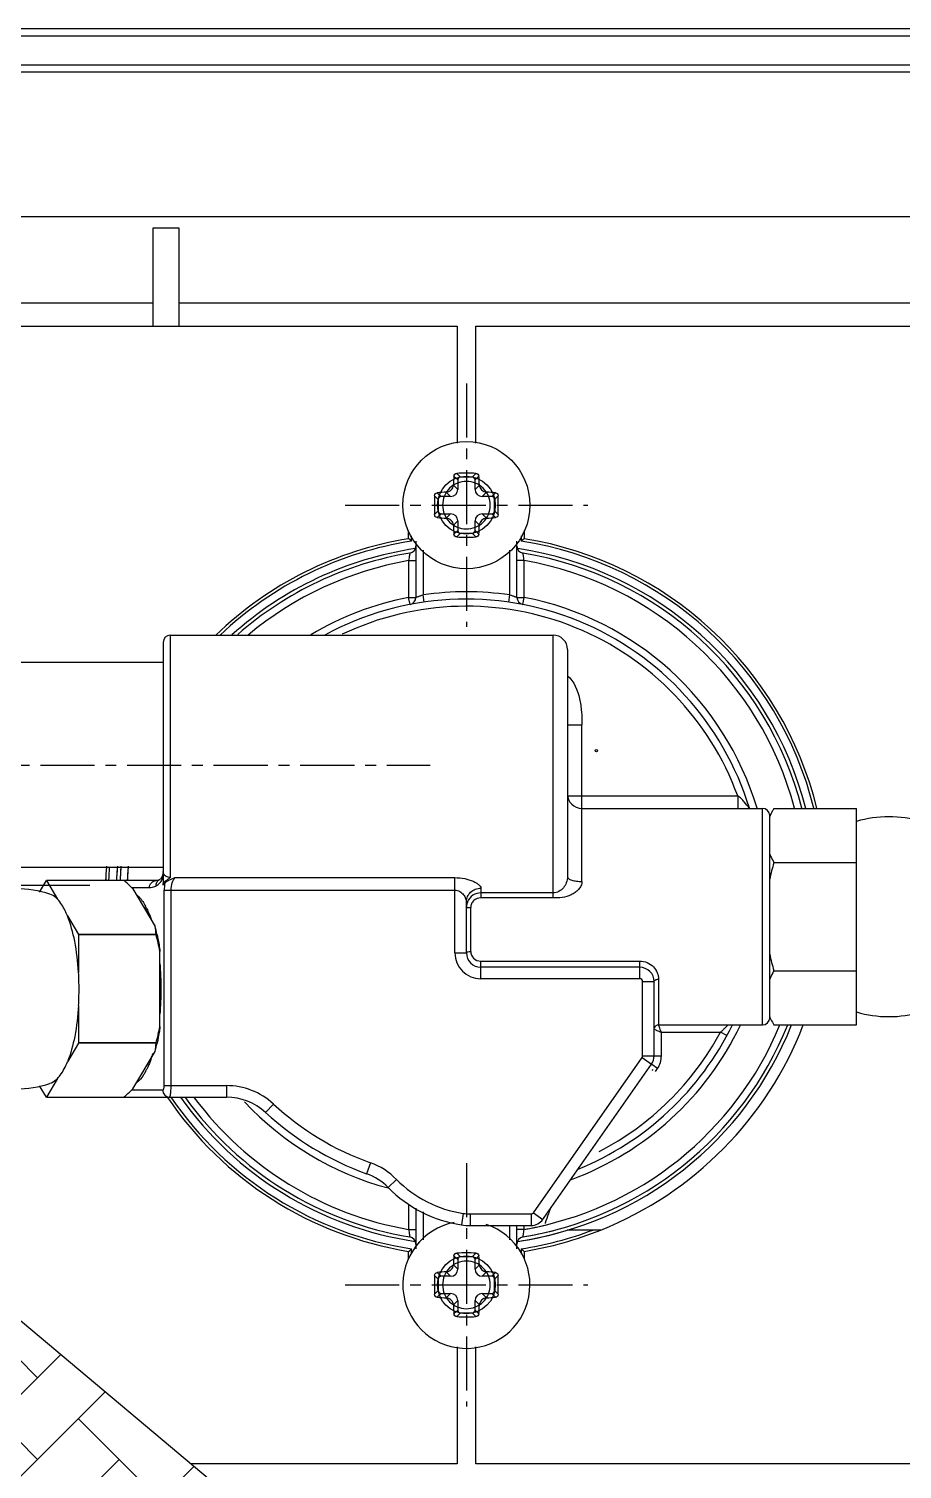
# Model space of a CAD drawing. Extents: x 0 to 1354, y -165 to 827.
# Drawn here: x 635.2 to 695.6, y 567.8 to 667.5 of the extents above; entities that cross this region are included whole.
import ezdxf

# ---------------------------------------------------------------- set-up
doc = ezdxf.new("R2010")
doc.units = 0
doc.header["$LTSCALE"] = 10
doc.header["$MEASUREMENT"] = 0
doc.linetypes.add('CENTER', pattern=[0.6, 0.375, -0.075, 0.075, -0.075])
doc.layers.get('0').update_dxf_attribs({"linetype": 'CONTINUOUS'})
for name, color, linetype in [('DEF_LAYER_ASSEM_MEMBER', 7, 'CONTINUOUS'), ('DEF_LAYER_AXIS', 7, 'CONTINUOUS'), ('DEFAULT_1', 7, 'CENTER')]:
    doc.layers.add(name, color=color, linetype=linetype)

msp = doc.modelspace()

# ---------------------------------------------------------------- hatches: boundary and pattern name
at = {"ltscale": 0.5}
h = msp.add_hatch(dxfattribs=at)
h.set_pattern_fill('AR-HBONE', color=1, style=0)
h.set_pattern_definition([(45, (-690.7697984919987, 163.9801192087079), (4.440892098500626e-16, 5.65685424949238), [12, -4]), (135, (-687.9413713669987, 166.8085463337079), (4.440892098500626e-16, 5.65685424949238), [12, -4])])
h.paths.add_polyline_path([(671.2326491550211, 514.4787997677322), (659.2309989170571, 514.4787997677322)], flags=17)
h.paths.add_polyline_path([(671.2254443984257, 514.4787997677322), (659.2382036736526, 514.4787997677322)], flags=16)
edge = h.paths.add_edge_path()
edge.add_line((624.6950327871482, 586.3716968373112), (652.2171264619483, 563.2779181855112))
edge.add_line((624.6950327871482, 586.3716968373112), (615.6960062514481, 575.6470746336113))
edge.add_line((615.6960062514481, 575.6470746336113), (643.2180999263483, 552.5532959818113))
edge.add_arc((601.9295454598712, 515.577944415119), 69.31181934372079, 359.0913672478559, 403.4873127506005)
edge.add_arc((600.0673400815256, 511.9897877000355), 59.22319038443677, 2.408716951291416, 43.22979489619997)

# ---------------------------------------------------------------- linework, layer by layer
at = {"color": 7, "linetype": 'Continuous'}
for p, q in [((643.7652828297487, 646.9406999537111), (643.7652828297487, 653.7406999537111)), ((643.7652828297487, 653.7406999537111), (645.5652828297484, 653.7406999537111)), ((645.5652828297484, 653.7406999537111), (645.5652828297484, 646.9406999537111)), ((643.7652828297487, 648.5406999537113), (559.6407977911485, 648.5406999537113)), ((719.2652828297487, 648.5406999537113), (645.5652828297484, 648.5406999537113)), ((626.2652828297487, 646.9406999537111), (664.8152828297484, 646.9406999537111)), ((664.8152828297484, 646.9406999537111), (664.8152828297484, 638.8303827673112)), ((666.1152828297486, 638.8303827673112), (666.1152828297486, 646.9406999537111)), ((666.1152828297486, 646.9406999537111), (712.8652828297486, 646.9406999537111)), ((639.4010460408485, 608.1906999537111), (626.2652828297487, 608.1906999537111)), ((664.8152828297484, 576.2510171401111), (664.8152828297484, 568.1406999537112)), ((666.1152828297486, 568.1406999537112), (666.1152828297486, 576.2510171401111)), ((664.8152828297484, 568.1406999537112), (646.4218888197483, 568.1406999537112)), ((712.865282829749, 568.1406999537112), (666.1152828297486, 568.1406999537112))]:
    msp.add_line(p, q, dxfattribs=at)
for centre in [(665.4652828297485, 634.5406999537113), (665.4652828297485, 580.5406999537113)]:
    msp.add_circle(centre, 2, dxfattribs=at)
for start, end in [(175.3895685655025, 177.7002548257037), (291.8748327163955, 338.8998039759061)]:
    msp.add_arc((665.4652828297485, 607.5406999537113), 25, start, end, dxfattribs=at)
for points, start_tangent, end_tangent in [([(667.1152828297481, 634.5406999537113), (666.9882927884482, 635.1754498247112), (666.6317828262481, 635.7076162609112), (666.1020791902483, 636.0628252873112), (665.4717336034482, 636.1906425295113), (664.8408731510481, 636.067944455111), (664.3059467815483, 635.7147278724112), (663.9436086744481, 635.1786417851113), (663.8152828297484, 634.5406999537113)], (-0.01782419332791405, 0.9998411364472903), (-0.01643008171979944, -0.9998650170971484)), ([(663.8152828297484, 634.5406999537113), (663.9422728710483, 633.9059500827111), (664.2987828332484, 633.3737836465111), (664.8284864691482, 633.0185746201112), (665.4588320559483, 632.8907573779111), (666.0896925083484, 633.0134554523111), (666.6246188778482, 633.3666720350111), (666.9869569850484, 633.9027581223113), (667.1152828297481, 634.5406999537113)], (0.01782419332791405, -0.9998411364472903), (0.01643008171979944, 0.9998650170971484)), ([(667.1152828297481, 580.5406999537113), (666.9882927884482, 581.1754498247112), (666.6317828262481, 581.7076162609112), (666.1020791902483, 582.0628252873112), (665.4717336034482, 582.1906425295113), (664.8408731510481, 582.0679444551113), (664.3059467815483, 581.7147278724112), (663.9436086744481, 581.1786417851113), (663.8152828297484, 580.5406999537113)], (-0.01782419332791405, 0.9998411364472903), (-0.01643008171979944, -0.9998650170971484)), ([(663.8152828297484, 580.5406999537113), (663.9422728710483, 579.9059500827111), (664.2987828332484, 579.3737836465111), (664.8284864691482, 579.0185746201112), (665.4588320559483, 578.8907573779111), (666.0896925083484, 579.0134554523111), (666.6246188778482, 579.3666720350111), (666.9869569850484, 579.9027581223113), (667.1152828297481, 580.5406999537113)], (0.01782419332791405, -0.9998411364472903), (0.01643008171979944, 0.9998650170971484))]:
    msp.add_spline(points, degree=3, dxfattribs=dict(at, start_tangent=start_tangent, end_tangent=end_tangent))
at = {"layer": 'DEF_LAYER_ASSEM_MEMBER', "color": 7, "linetype": 'Continuous'}
for p, q in [((837.4652828297485, 667.5318962572112), (527.4652828297485, 667.5318962572112)), ((530.4652828297485, 664.5406999537113), (834.4652828297485, 664.5406999537113)), ((530.4652828297485, 654.5406999537113), (834.4652828297485, 654.5406999537113)), ((665.8656673177484, 636.4880459923111), (665.0648983417482, 636.4880459923111)), ((664.8679367911482, 636.2910844417111), (664.8679367911482, 635.6304498688112)), ((666.0626288683484, 635.6304498688112), (666.0626288683484, 636.2910844417111)), ((663.5179367911483, 634.9410844417112), (663.5179367911483, 634.1403154657112)), ((664.3755329146484, 635.1380459923112), (663.7148983417483, 635.1380459923112)), ((667.2156673177483, 635.1380459923112), (666.5550327448482, 635.1380459923112)), ((667.4126288683483, 634.1403154657112), (667.4126288683483, 634.9410844417112)), ((663.7148983417483, 633.9433539151112), (664.3755329146484, 633.9433539151112)), ((666.5550327448482, 633.9433539151112), (667.2156673177483, 633.9433539151112)), ((661.4652828297485, 632.2186253122111), (661.4652828297485, 632.7881854467112)), ((664.8679367911482, 633.4509500386112), (664.8679367911482, 632.7903154657113)), ((665.0648983417482, 632.593353915111), (665.8656673177484, 632.593353915111)), ((666.0626288683484, 632.7903154657113), (666.0626288683484, 633.4509500386112)), ((669.4652828297485, 632.7881854467112), (669.4652828297485, 632.2186253122111)), ((661.6660160763486, 632.0472134479112), (661.6660160763486, 632.4247127289111)), ((661.9652828297485, 632.0494440898112), (661.9652828297485, 628.1562280818112)), ((668.9652828297485, 628.1562280818112), (668.9652828297485, 632.0494440898112)), ((669.2645495830484, 632.4247127289111), (669.2645495830484, 632.0472134479112)), ((644.9652828297485, 625.5406999537113), (671.4652828297485, 625.5406999537113)), ((644.4652828297485, 625.0401883657112), (644.4652828297485, 608.3588699241113)), ((672.4652828297485, 624.5406851552111), (672.4652828297485, 608.8046620386112)), ((644.4652828297485, 623.6406999537112), (606.4652828297485, 623.6406999537112)), ((673.4652828297485, 613.5406999537113), (685.9652828297485, 613.5406999537113)), ((686.753957964348, 613.5406937717112), (692.4652828297485, 613.5406937717112)), ((692.4652828297485, 598.5407061357112), (692.4652828297485, 613.5406937717112)), ((686.4652828297485, 599.0407140827112), (686.4652828297485, 613.0406858247111)), ((686.753957964348, 609.7990363849112), (686.753957964348, 609.7823573405112)), ((686.753957964348, 609.7990363849112), (692.4652828297485, 609.7990363849112)), ((686.753957964348, 609.7823573405112), (692.4652828297485, 609.7823573405112)), ((644.4652828297485, 609.4406999537111), (606.4652828297485, 609.4406999537111)), ((635.916505539848, 607.7497541200112), (636.3850552357485, 608.5406937717112)), ((643.9896709388486, 608.5406999537113), (636.3850552357485, 608.5406937717112)), ((636.3916423048481, 608.5406937717112), (637.1608999778482, 607.242141235411)), ((642.3685246383484, 607.9689031840112), (643.9076152832486, 605.3708269726112)), ((644.4652828297485, 608.2264007938111), (644.4652828297485, 608.2711893341111)), ((665.4652828297485, 603.5406999537113), (665.4652828297485, 607.0665245278112)), ((637.8389284943482, 606.0975889212111), (638.6081861673483, 604.7990363849112)), ((638.6081861673483, 604.7990363849112), (638.6114797018481, 604.7823573405112)), ((643.9750759982485, 604.7990363849112), (638.6081861673483, 604.7990363849112)), ((638.6114797018481, 604.7823573405112), (638.6114797018481, 602.1852522679112)), ((643.9783695328483, 604.7823573405112), (638.6114797018481, 604.7823573405112)), ((643.9750759982485, 604.7990363849112), (643.9783695328483, 604.7823573405112)), ((644.2496354266482, 598.4426237423113), (644.2496354266482, 603.6387761651113)), ((677.4652828297485, 602.5406999537113), (666.4652828297485, 602.5406999537113)), ((678.4652828297485, 596.3926389765111), (678.4652828297485, 601.5406999537113)), ((686.753957964348, 602.2990425669111), (686.753957964348, 602.2823635225113)), ((686.753957964348, 602.2990425669111), (692.4652828297485, 602.2990425669111)), ((686.753957964348, 602.2823635225113), (692.4652828297485, 602.2823635225113)), ((638.6114797018481, 599.8961476395111), (638.6114797018481, 597.2990425669111)), ((678.7652828297482, 598.5406999537113), (685.9652828297485, 598.5406999537113)), ((686.753957964348, 598.5406999537113), (692.4652828297485, 598.5406999537113)), ((638.6081861673483, 597.2823635225113), (637.8389284943482, 595.9838109862112)), ((638.6114797018481, 597.2990425669111), (638.6081861673483, 597.2823635225113)), ((643.9750759982485, 597.2823635225113), (638.6081861673483, 597.2823635225113)), ((643.9783695328483, 597.2990425669111), (638.6114797018481, 597.2990425669111)), ((642.3685246383484, 594.1124967234111), (643.9076152832486, 596.7105729348111)), ((643.9783695328483, 597.2990425669111), (643.9750759982485, 597.2823635225113)), ((670.6839962886484, 584.9645113242111), (678.2844348740482, 595.8190625402112)), ((637.1608999778482, 594.8392586720113), (636.3916423048481, 593.5407061357112)), ((678.3714354471485, 595.4400224968113), (678.3769587878483, 595.4479106450112)), ((636.3850552357485, 593.5407061357112), (635.9161575254484, 594.3322332565112)), ((636.3850552357485, 593.5407061357112), (648.8445126911483, 593.5406999537113)), ((658.5570688166481, 588.2397406674113), (658.6125526313481, 588.2192818899111)), ((624.6950327871482, 586.3716968373112), (652.2171264619483, 563.2779181855112)), ((661.9652828297485, 585.8465178899112), (661.9652828297485, 583.0319558176111)), ((665.7208533300482, 584.6521561337113), (669.9447157791483, 584.6521561337113)), ((668.9652828297485, 583.0319558176111), (668.9652828297485, 584.6521561337113)), ((670.9259884561484, 584.8068222173113), (670.9204651153482, 584.7989340692111)), ((661.4652828297485, 582.2932144607112), (661.4652828297485, 582.8627745952112)), ((661.6660160763486, 582.6566871785112), (661.6660160763486, 583.0341864595111)), ((669.2645495830484, 583.0341864595111), (669.2645495830484, 582.6566871785112)), ((669.4652828297485, 582.8627745952112), (669.4652828297485, 582.2932144607112)), ((664.8679367911482, 582.2910844417111), (664.8679367911482, 581.6304498688112)), ((665.8656673177484, 582.4880459923111), (665.0648983417482, 582.4880459923111)), ((666.0626288683484, 581.6304498688112), (666.0626288683484, 582.2910844417111)), ((663.5179367911483, 580.9410844417112), (663.5179367911483, 580.1403154657112)), ((664.3755329146484, 581.1380459923112), (663.7148983417483, 581.1380459923112)), ((667.2156673177483, 581.1380459923112), (666.5550327448482, 581.1380459923112)), ((667.4126288683483, 580.1403154657112), (667.4126288683483, 580.9410844417112)), ((663.7148983417483, 579.9433539151112), (664.3755329146484, 579.9433539151112)), ((666.5550327448482, 579.9433539151112), (667.2156673177483, 579.9433539151112)), ((664.8679367911482, 579.4509500386112), (664.8679367911482, 578.7903154657113)), ((665.0648983417482, 578.5933539151113), (665.8656673177484, 578.5933539151113)), ((666.0626288683484, 578.7903154657113), (666.0626288683484, 579.4509500386112))]:
    msp.add_line(p, q, dxfattribs=at)
at = {"layer": 'DEF_LAYER_ASSEM_MEMBER', "color": 9, "linetype": 'Continuous'}
for p, q in [((837.4652828297485, 667.0318962572112), (527.4652828296485, 667.0318962572112)), ((527.4652828130484, 665.0315915989113), (837.4652828465482, 665.0315915989113)), ((664.6039618672485, 636.5550593655112), (664.8679367911482, 636.2910844417111)), ((664.8103023626481, 636.7426419714111), (665.0648983417482, 636.4880459923111)), ((666.1202632967484, 636.7426419714111), (665.8656673177484, 636.4880459923111)), ((666.3266037921485, 636.5550593655112), (666.0626288683484, 636.2910844417111)), ((664.8679367911482, 635.6304498688112), (664.564948128148, 635.9334385318111)), ((666.0626288683484, 635.6304498688112), (666.3656175313481, 635.9334385318111)), ((663.2633408120482, 635.1956804208112), (663.5179367911483, 634.9410844417112)), ((663.4509234178481, 635.4020209162113), (663.7148983417483, 635.1380459923112)), ((664.3755329146484, 635.1380459923112), (664.0725442516482, 635.4410346553111)), ((666.5550327448482, 635.1380459923112), (666.8580214078484, 635.4410346553111)), ((667.4796422415484, 635.4020209162113), (667.2156673177483, 635.1380459923112)), ((667.6672248473483, 635.1956804208112), (667.4126288683483, 634.9410844417112)), ((663.2633408120482, 633.8857194866112), (663.5179367911483, 634.1403154657112)), ((663.4509234178481, 633.6793789912113), (663.7148983417483, 633.9433539151112)), ((664.3755329146484, 633.9433539151112), (664.0725442516482, 633.6403652521112)), ((666.5550327448482, 633.9433539151112), (666.8580214078484, 633.6403652521112)), ((667.4796422415484, 633.6793789912113), (667.2156673177483, 633.9433539151112)), ((667.6672248473483, 633.8857194866112), (667.4126288683483, 634.1403154657112)), ((664.8679367911482, 633.4509500386112), (664.564948128148, 633.1479613756112)), ((664.6039618672485, 632.5263405419112), (664.8679367911482, 632.7903154657113)), ((664.8103023626481, 632.3387579360112), (665.0648983417482, 632.593353915111)), ((666.1202632967484, 632.3387579360112), (665.8656673177484, 632.593353915111)), ((666.0626288683484, 633.4509500386112), (666.3656175313481, 633.1479613756112)), ((666.3266037921485, 632.5263405419112), (666.0626288683484, 632.7903154657113)), ((661.4652828297485, 630.6977724198111), (661.4652828297485, 628.1562280818112)), ((661.4652828297485, 630.6977723075111), (661.9652828297485, 630.6977723077111)), ((662.4652828297485, 631.4224639210111), (662.4652828297485, 628.3253096445112)), ((668.4652828297485, 628.3253096445112), (668.4652828297485, 631.4224639210111)), ((669.4652828297485, 630.6977723075111), (668.9652828297485, 630.6977723075111)), ((669.4652828297485, 628.1562280818112), (669.4652828297485, 630.6977722938111)), ((661.5605209249484, 627.6653821740113), (661.4652828297485, 628.1562280818112)), ((661.4652828297485, 628.1562280818112), (661.9652828297485, 628.1562280818112)), ((662.5367114011483, 627.8304379852111), (662.4652828297485, 628.3253096445112)), ((668.3938542583483, 627.8304379852111), (668.4652828297485, 628.3253096445112)), ((668.9652828297485, 628.1562280818112), (669.4652828297485, 628.1562280818112)), ((669.3700447343481, 627.6653821740113), (669.4652828297485, 628.1562280818112)), ((644.9652828297485, 625.5406999537113), (644.9652828297485, 608.7464713196111)), ((671.4652828297485, 607.3419626738112), (671.4652828297485, 625.5406999537113)), ((672.4652828297485, 619.3245821351111), (673.4652843518484, 619.3245821352111)), ((673.4652828297485, 608.4797219486113), (673.4652843518484, 619.3245005941112)), ((672.4918176867482, 614.4073002190112), (684.2495794840484, 614.4073002190112)), ((684.2495794840484, 614.4073002190112), (684.2495773443479, 613.5406999537113)), ((685.9652828297485, 598.5406999537113), (685.9652828297485, 613.5406999537113)), ((645.290135105648, 608.7464713196111), (664.6652828297483, 608.7464713196111)), ((664.6652828297483, 603.5406999537113), (664.6652828237484, 608.7464713196111)), ((643.5198246284481, 608.0406999537113), (642.2953080773482, 608.0406999537113)), ((644.5473111195483, 594.3406999537112), (644.5473111195483, 607.8804459159112)), ((644.5473111195483, 607.8804459159112), (664.6652828297483, 607.8804459159112)), ((645.0171574299484, 594.3406999537112), (645.0171574299484, 607.8804459159112)), ((666.4652828297485, 608.0139420704113), (666.4652828297485, 607.3419626738112)), ((671.4652828297485, 607.6890675945112), (666.4652828297485, 607.6890675945112)), ((665.7652828297482, 603.6368537999113), (665.7652828297482, 606.6736638210111)), ((671.4652828297485, 607.3419626738112), (666.4652828297485, 607.3419626738112)), ((664.6652828297483, 603.5406999537113), (665.4652828297485, 603.5406999537113)), ((666.4652828297485, 601.7406999537111), (666.4652828297485, 602.9637768768112)), ((666.4652828297485, 602.9637768768112), (677.4652828297485, 602.9637768768112)), ((677.4652828297485, 601.7406999537111), (677.4652828297485, 602.9637768768112)), ((677.4652828297485, 601.7406999537111), (666.4652828297485, 601.7406999537111)), ((677.6652828297483, 596.3926389765111), (677.6652828297483, 601.5406999537113)), ((677.6652828297483, 601.5406999537113), (678.4652828297485, 601.5406999614111)), ((678.7652828297482, 601.7137768768112), (678.7652828297482, 598.5406999537113)), ((678.4652828297485, 598.2406999537111), (678.5721612195484, 598.1979448699112)), ((678.9652828297485, 596.3926389765111), (678.9652828297485, 598.0406999537113)), ((678.9652828297485, 598.0406999537113), (683.0649987365482, 598.0406999537113)), ((683.5049916342482, 597.8031999538111), (683.0649987365482, 598.0406999537113)), ((670.1085461880484, 585.5374408464113), (677.6291132385486, 596.2779236892111)), ((677.6291132385486, 596.2779236892111), (678.2844349047482, 595.8190625841112)), ((677.6652828297483, 596.3926389765111), (678.9652828297485, 596.3926389765111)), ((678.694010896148, 595.5322743220113), (678.3156119922483, 595.7972320869112)), ((678.5500659834483, 595.3266996818111), (678.694010896148, 595.5322743220113)), ((642.2953106543482, 594.0406999537113), (644.438120049248, 594.0406999537113)), ((644.5473111195483, 594.3406999537112), (648.8445126911483, 594.3406999537112)), ((648.8445126911483, 594.3406999537112), (648.8445126859483, 593.5406999537113)), ((652.1008268407486, 593.0672305659111), (651.558107816848, 592.4794754629111)), ((658.8199755487481, 588.9953530665111), (658.5501153529481, 588.2422425343111)), ((660.6215411950484, 587.8439778087113), (660.0514200567482, 587.2827631548112)), ((661.4652828297485, 586.1254087524112), (661.4652828297485, 584.3836276136112)), ((662.4652828297485, 585.5916813924111), (662.4652828297485, 583.6589359864113)), ((665.2444184502483, 585.4878221113113), (665.1253097303484, 584.6967386057113)), ((665.7208533300482, 585.4521561337112), (665.7208533300482, 584.6521561337113)), ((665.7208533300482, 585.4521561337112), (669.9447157791483, 585.4521561337112)), ((668.4652828297485, 583.6589359864113), (668.4652828297485, 584.6521561337113)), ((669.4652828297485, 584.3836274875111), (669.4652828297485, 584.6521561337113)), ((669.9447157791483, 585.4521561337112), (669.9447157791483, 584.6521561337113)), ((670.1085461880484, 585.5374408464113), (670.763867823448, 585.0785796974112)), ((661.4652828297485, 584.383627599911), (661.9652828297485, 584.383627599911)), ((669.4652828297485, 584.383627599911), (668.9652828297485, 584.3836275997112)), ((664.8103023626481, 582.7426419714111), (665.0648983417482, 582.4880459923111)), ((666.1202632967484, 582.7426419714111), (665.8656673177484, 582.4880459923111)), ((664.8679367911482, 581.6304498688112), (664.564948128148, 581.9334385318111)), ((664.6039618672485, 582.5550593655112), (664.8679367911482, 582.2910844417111)), ((666.3266037921485, 582.5550593655112), (666.0626288683484, 582.2910844417111)), ((666.0626288683484, 581.6304498688112), (666.3656175313481, 581.9334385318111)), ((663.2633408120482, 581.1956804208112), (663.5179367911483, 580.9410844417112)), ((663.4509234178481, 581.4020209162111), (663.7148983417483, 581.1380459923112)), ((664.3755329146484, 581.1380459923112), (664.0725442516482, 581.4410346553111)), ((666.5550327448482, 581.1380459923112), (666.8580214078484, 581.4410346553111)), ((667.4796422415484, 581.4020209162111), (667.2156673177483, 581.1380459923112)), ((667.6672248473483, 581.1956804208112), (667.4126288683483, 580.9410844417112)), ((663.2633408120482, 579.8857194866112), (663.5179367911483, 580.1403154657112)), ((663.4509234178481, 579.6793789912113), (663.7148983417483, 579.9433539151112)), ((664.3755329146484, 579.9433539151112), (664.0725442516482, 579.6403652521112)), ((666.5550327448482, 579.9433539151112), (666.8580214078484, 579.6403652521112)), ((667.4796422415484, 579.6793789912113), (667.2156673177483, 579.9433539151112)), ((667.6672248473483, 579.8857194866112), (667.4126288683483, 580.1403154657112)), ((664.8679367911482, 579.4509500386112), (664.564948128148, 579.1479613756112)), ((664.6039618672485, 578.5263405419112), (664.8679367911482, 578.7903154657113)), ((664.8103023626481, 578.3387579360112), (665.0648983417482, 578.5933539151113)), ((666.1202632967484, 578.3387579360112), (665.8656673177484, 578.5933539151113)), ((666.0626288683484, 579.4509500386112), (666.3656175313481, 579.1479613756112)), ((666.3266037921485, 578.5263405419112), (666.0626288683484, 578.7903154657113))]:
    msp.add_line(p, q, dxfattribs=at)
at = {"layer": 'DEF_LAYER_ASSEM_MEMBER', "color": 7, "linetype": 'Continuous'}
for centre, radius in [((665.4652828297485, 634.5406999537113), 4.4), ((674.4652828297485, 617.5406999537113), 0.0751288694)]:
    msp.add_circle(centre, radius, dxfattribs=at)
for centre, radius, start, end in [((688.9812149922482, 634.7130762804111), 24.446745624, 175.6788534116033, 177.1386506776969), ((665.4652828297485, 609.2034019168111), 27.5470278287, 88.63756070110416, 91.36243929889582), ((642.5041261235483, 634.7478947160112), 23.8909247695, 2.844367325798444, 4.338128585006006), ((690.7996770791483, 634.5421643687112), 27.5440900783, 178.6404624204027, 180.0030461997024), ((690.7996770791483, 634.5392355387112), 27.5440900783, 179.9969538002975, 181.3595375795973), ((665.2580882808484, 611.5795398470111), 23.8909281764, 92.84436743229922, 94.33812847839576), ((665.6376589736483, 611.0247648784111), 24.4467485422, 85.67885349870552, 87.13865059060383), ((640.1308885803483, 634.5421643687112), 27.5440900783, 359.9969538002975, 1.359537579597309), ((640.1308885803483, 634.5392355387112), 27.5440900783, 358.6404624204027, 0.00304619970249279), ((665.2929066858483, 658.0566350291112), 24.4467485424, 265.6788534987056, 267.1386505906034), ((665.6724773785481, 657.5018600614112), 23.8909281775, 272.8443674322992, 274.3381284783957), ((688.4264395359482, 634.3335051914112), 23.8909247695, 182.8443673257984, 184.3381285850059), ((641.9493506672484, 634.3683236270113), 24.446745624, 355.6788534116033, 357.1386506776969), ((665.4652828297485, 607.5406999537113), 25, 99.20689622129828, 133.936559637505), ((665.4652828297485, 607.5406999537113), 24.7992667533, 98.81246167619273, 133.4429582600956), ((665.4652828297485, 607.5406999537113), 24.25, 98.42093009159268, 132.0167852668938), ((611.7668979197483, 573.8156896274111), 76.6865852628, 49.40642964879932, 49.60364677550604), ((661.4652828297485, 631.7119636094112), 0.4999998639, 279.3964825191953, 3.149689479635044e-05), ((665.4652828297485, 659.8779979906112), 27.5470278287, 268.6375607011042, 271.3624392988958), ((669.4652828297485, 631.7119638842112), 0.5, 180.0000000001042, 260.6035226232034), ((665.4652828297485, 607.5406999537113), 24.25, 14.33150927110631, 81.57906996760478), ((719.1636677782485, 573.8156895823113), 76.6865853221, 130.3963532245955, 130.593570351101), ((665.4652828297485, 607.5406999537113), 24.7992667533, 14.05292854369845, 81.1875383238073), ((665.4652828297485, 607.5406999537113), 25, 13.93657426069476, 80.79310377870173), ((665.4652828297485, 607.5406999537113), 24, 99.39647737679664, 131.2763414385916), ((665.4652828297485, 607.5406999537113), 24, 14.53560077269847, 80.60352262320336), ((665.4652828297485, 607.5406999537113), 20.5, 17.03276886869832, 118.5775179586957), ((661.465283354848, 628.1562282565112), 0.4999997374, 280.9805125438007, 359.9999799823977), ((669.4652828297485, 628.1562280818112), 0.5, 180, 259.019424572404), ((644.9652828297485, 625.0406999537113), 0.5, 90, 180), ((671.4652828297485, 624.5406999537113), 1, 0, 90), ((673.4652828297485, 614.5406999537113), 1, 180, 270), ((685.9652828297485, 613.0406999537113), 0.5, 0, 90), ((692.1339796611483, 610.4386017016113), 6.2102824952, 150.0324782272072, 152.0735300481062), ((690.7049626420485, 611.1516734784111), 4.6127224839, 155.9908695077878, 156.7988512751087), ((691.2529894833483, 610.9009119139112), 5.2153683576, 152.0281873599069, 155.9240369540965), ((694.7152828297485, 604.9636236873112), 8, 73.66517721930171, 106.3348227806983), ((665.4652828297485, 607.5406999537113), 24.25, 175.2682320907018, 177.6120321629981), ((665.4652828297485, 607.5406999537113), 24, 175.2006553684033, 177.6003285921993), ((665.4652828297485, 607.5406999537113), 25, 175.5806646183976, 177.6665919283055), ((665.4652828297485, 607.5406999537113), 24.7992667533, 175.5443419139011, 177.6473225771961), ((665.4652828297485, 607.5406999537113), 24.25, 175.5045089173065, 177.6120321630046), ((665.4652828297485, 607.5406999537113), 24, 175.4406227308046, 177.5572922954052), ((643.9652828297485, 609.0406999537113), 0.5, 272.7305298647948, 0), ((634.2740403735484, 600.0933611091111), 7.8703123769, 72.5881033470985, 107.4118966529015), ((641.9261904952482, 610.4557683797111), 3.3789154644, 318.7163000847028, 320.1658076309948), ((641.7515092248482, 610.6014859012112), 3.6063954467, 320.165784717692, 321.5490691670035), ((666.4620906977484, 606.6971399590111), 0.9968614624, 159.0131430037065, 177.9607703049002), ((666.4373781111481, 606.7054126477112), 0.9708260037, 157.3632553663864, 158.946629827005), ((632.4320390698481, 602.2852967616113), 11.8831538791, 12.32521795529854, 15.04964143859365), ((626.6891836720483, 600.0772711464112), 17.9179737645, 11.46487601439671, 15.2238173551051), ((666.4652828297485, 603.5406999537113), 1, 180, 270), ((677.4652828297485, 601.5406999537113), 1, 0, 90), ((619.6023305234485, 601.0444253566111), 19.0433515571, 359.9887913710054, 3.434465162100216), ((625.4786451445484, 601.0483213669113), 18.826343171, 359.9768051254967, 4.25458824170443), ((619.6023305234485, 601.0369745508112), 19.0433515571, 356.5655348378997, 0.01120862899462205), ((625.299613980148, 601.0397061358112), 19.0053728186, 355.7601726114982, 0.00299608609713774), ((665.4652828297485, 607.5406999537113), 24.25, 278.4209300916075, 338.2144277208376), ((665.4652828297485, 607.5406999537113), 24, 279.3964773768103, 337.9756871629577), ((665.4652828297485, 607.5406999537113), 20.5, 292.1611833088851, 333.9896778318013), ((678.7652828297482, 598.2406999537111), 0.3, 90, 162.8947745468037), ((685.9652828297485, 599.0406999537113), 0.5, 270, 0), ((690.8825562696484, 601.0079094311113), 4.806755035899999, 203.223740375802, 205.6890150691983), ((694.7152828297485, 607.1177762201112), 8, 253.6651772193017, 286.3348227806982), ((626.6891836719483, 602.0041287610111), 17.9179737645, 344.776182644895, 348.5351239856033), ((632.0559600016481, 599.8878051939112), 12.2701482364, 344.9928248416958, 347.7119548207982), ((677.4652828297485, 596.3926389765111), 1, 325.0000000000028, 0), ((687.3245620400485, 583.3858280928112), 15.0153947174, 126.6027318666997, 126.9030192695043), ((634.2740403735484, 601.9880387983112), 7.8703123769, 252.5881033470985, 287.4118966529015), ((665.4652828297485, 607.5406999537113), 25, 214.0919327578007, 260.7931037787017), ((665.4652828297485, 607.5406999537113), 24.7992667533, 214.397865352587, 261.1875383238073), ((665.4652828297485, 607.5406999537113), 24.25, 215.2701257454965, 261.5790699676048), ((665.4652828297485, 607.5406999537113), 24, 215.841477153799, 260.6035226232034), ((648.8445126911483, 589.5406999537113), 4, 47.28135548560923, 90), ((665.4652828297485, 607.5406999537113), 20.5, 227.2813554856092, 250.2860030640962), ((657.2008143844482, 584.4766898662112), 4, 44.54894642050937, 70.2860030640962), ((666.4652828297485, 593.5964280437111), 9, 224.5489464205093, 261.4376316425952), ((682.4731441677482, 581.4580316343113), 12.0208207992, 158.9093254375025, 160.5161802870012), ((665.4652828297485, 580.5406999537113), 4.4, 101.1953064020019, 71.83263479739752), ((665.7208533300482, 588.6521561337113), 4, 261.4376316425952, 270), ((669.9447157791483, 585.6521561337113), 1, 270, 325.0000000000028), ((684.1217028063484, 580.8836226987112), 13.7665671711, 160.5509138078963, 163.4423329838945), ((661.4652828297485, 583.3694360232112), 0.5, 1.042204158021965e-10, 80.60352262320336), ((669.4652828297485, 583.3694362980111), 0.4999998639, 99.39648251919573, 180.0000314968947), ((665.4652828297485, 607.5406999537113), 24.25, 278.4209300915927, 285.2606848268039), ((665.4652828297485, 607.5406999537113), 24.7992667533, 278.8124616761927, 290.6890559849739), ((665.4652828297485, 607.5406999537113), 24, 279.3964773767966, 284.5833857319012), ((665.4652828297485, 607.5406999537113), 25, 279.2068962212982, 291.8748327163618), ((611.7668979197483, 641.2657102800113), 76.6865852628, 310.396353224494, 310.5935703512006), ((665.4652828297485, 555.2034019168111), 27.5470278287, 88.63756070110416, 91.36243929889582), ((719.1636677782485, 641.2657103251113), 76.6865853221, 229.4064296488995, 229.6036467754045), ((688.9812149922482, 580.7130762804111), 24.446745624, 175.6788534116033, 177.1386506776969), ((642.5041261235483, 580.7478947160112), 23.8909247695, 2.844367325798444, 4.338128585006006), ((690.7996770791483, 580.5421643687112), 27.5440900783, 178.6404624204027, 180.0030461997024), ((665.2580882807483, 557.5795398481112), 23.8909281753, 92.84436743229922, 94.3381284785003), ((665.6376589736483, 557.0247648784111), 24.4467485422, 85.67885349870552, 87.13865059060383), ((640.1308885803483, 580.5421643687112), 27.5440900783, 359.9969538002975, 1.359537579597309), ((690.7996770791483, 580.5392355387112), 27.5440900783, 179.9969538002975, 181.3595375795973), ((665.2929066858483, 604.0566350302113), 24.4467485435, 265.6788534987056, 267.138650590499), ((665.6724773786482, 603.5018600593112), 23.8909281753, 272.8443674322992, 274.3381284785003), ((640.1308885803483, 580.5392355387112), 27.5440900783, 358.6404624204027, 0.00304619970249279), ((688.4264395359482, 580.3335051914112), 23.8909247695, 182.8443673257984, 184.3381285850059), ((641.9493506672484, 580.3683236270113), 24.446745624, 355.6788534116033, 357.1386506776969), ((665.4652828297485, 605.8779979906112), 27.5470278287, 268.6375607011042, 271.3624392988958)]:
    msp.add_arc(centre, radius, start, end, dxfattribs=at)
at = {"layer": 'DEF_LAYER_ASSEM_MEMBER', "color": 9, "linetype": 'Continuous'}
for centre, radius, start, end in [((665.4652828297485, 607.5406999537113), 23.5, 99.80018989850278, 129.9935532484054), ((665.4652828297485, 607.5406999537113), 23.5, 14.8505298965048, 80.19981004919619), ((665.4652828297485, 607.5406999537113), 21, 81.78678929830278, 98.21321070169724), ((665.4652828297485, 607.5406999537113), 21, 100.980575427596, 120.8432906869094), ((665.4652828297485, 607.5406999537113), 20, 20.07988685880292, 115.4771847364931), ((665.4652828297485, 607.5406999537113), 21, 16.62200441579828, 79.01942457240405), ((665.4652828297485, 607.5406999537113), 23.5, 175.0990560695008, 177.5542379647983), ((665.4652828297485, 607.5406999537113), 23.5, 175.3447429967042, 177.5542379647983), ((643.4956761465482, 609.0405882145112), 0.9997403971, 328.3463847827003, 345.8968623212023), ((643.4954768073485, 609.0406604618111), 0.9999457723, 299.2511200162992, 320.1918228947977), ((643.4951764783482, 609.0409101250111), 1.000336322, 320.1918507953031, 328.3468205496869), ((648.5815817699486, 607.8819264244112), 4.034270922, 176.5875070974983, 180.021026572903), ((648.3884868309483, 607.8955810847112), 3.8407061788, 173.0717705841018, 176.6193818598062), ((639.1478426089484, 604.5218403113113), 4.6753154627, 26.28095098499372, 28.67230940109825), ((666.4652828297485, 603.5406999537113), 1.8, 180, 270), ((625.2580773560485, 601.0569744647112), 19.0770700482, 359.9511213773027, 5.237051889000599), ((677.4652828297485, 601.5406999537113), 0.2, 0, 90), ((624.9580953667482, 601.0380173301112), 19.3770452814, 354.8037074649951, 0.007932221200312806), ((665.4652828297485, 607.5406999537113), 23.5, 279.8001898984904, 337.4816858691309), ((665.4652828297485, 607.5406999537113), 21, 290.2437494260976, 334.5852887199012), ((665.4652828297485, 607.5406999537113), 20, 297.400111515593, 331.6406499717966), ((635.3065119509483, 599.1221883936112), 8.8266876958, 340.7381189541024, 343.2056609174059), ((677.4652828297485, 596.3926389765111), 0.2, 325.0000000000028, 0), ((677.4652828297485, 596.3926389765111), 1.5, 325.0000000000028, 0), ((639.1480275863482, 597.559461216711), 4.6751059845, 331.3277301999038, 333.7175894609051), ((648.8445126911483, 589.5406999537113), 4.8, 47.28135548560923, 90), ((665.4652828297485, 607.5406999537113), 23.5, 216.7119087845966, 260.1998100491962), ((665.4652828297485, 607.5406999537113), 21, 222.964662295606, 255.0235176400961), ((665.4652828297485, 607.5406999537113), 19.7, 227.2813554856092, 250.2860030640962), ((657.2008143844482, 584.4766898662112), 4.8, 44.54894642050937, 70.2860030640962), ((666.4652828297485, 593.5964280437111), 8.2, 224.5489464205093, 261.4376316425952), ((665.7208533300482, 588.6521561337113), 3.2, 261.4376316425952, 270), ((665.4652828297485, 607.5406999537113), 23.5, 279.8001898985028, 283.5725258158996), ((669.9447157791483, 585.6521561337113), 0.2, 270, 325.0000000000028)]:
    msp.add_arc(centre, radius, start, end, dxfattribs=at)
at = {"layer": 'DEF_LAYER_ASSEM_MEMBER', "color": 7, "linetype": 'Continuous'}
for centre, major_axis, start_param, end_param in [((665.0710221135482, 636.2849606699112), (0.1457520091, -0.1457520091), 2.3712736207, 3.9119116865), ((665.8595435459483, 636.2849606699112), (-0.1457520091, -0.1457520091), 2.3712736207, 3.9119116865), ((664.3602234852483, 635.6457592982113), (-0.3643800228, 0.3643800228), -3.9119116865, -2.3712736207), ((666.5703421742483, 635.6457592982113), (0.3643800228, 0.3643800228), -3.9119116865, -2.3712736207), ((663.7210221135483, 634.9349606699111), (0.1457520091, -0.1457520091), 2.3712736207, 3.9119116865), ((667.2095435459482, 634.9349606699111), (-0.1457520091, -0.1457520091), 2.3712736207, 3.9119116865), ((663.7210221135483, 634.1464392375112), (0.1457520091, 0.1457520091), 2.3712736207, 3.9119116865), ((664.3602234852483, 633.4356406092111), (0.3643800228, 0.3643800228), -0.7703190329, 0.7703190329), ((666.5703421742483, 633.4356406092111), (-0.3643800228, 0.3643800228), -0.7703190329, 0.7703190329), ((667.2095435459482, 634.1464392375112), (-0.1457520091, 0.1457520091), 2.3712736207, 3.9119116865), ((665.0710221135482, 632.7964392375111), (0.1457520091, 0.1457520091), 2.3712736207, 3.9119116865), ((665.8595435459483, 632.7964392375111), (-0.1457520091, 0.1457520091), 2.3712736207, 3.9119116865), ((664.3602234852483, 581.6457592982113), (-0.3643800228, 0.3643800228), -3.9119116865, -2.3712736207), ((665.0710221135482, 582.2849606699112), (0.1457520091, -0.1457520091), 2.3712736207, 3.9119116865), ((665.8595435459483, 582.2849606699112), (-0.1457520091, -0.1457520091), 2.3712736207, 3.9119116865), ((666.5703421742483, 581.6457592982113), (0.3643800228, 0.3643800228), -3.9119116865, -2.3712736207), ((663.7210221135483, 580.9349606699111), (0.1457520091, -0.1457520091), 2.3712736207, 3.9119116865), ((667.2095435459482, 580.9349606699111), (-0.1457520091, -0.1457520091), 2.3712736207, 3.9119116865), ((663.7210221135483, 580.1464392375112), (0.1457520091, 0.1457520091), 2.3712736207, 3.9119116865), ((664.3602234852483, 579.4356406092111), (0.3643800228, 0.3643800228), -0.7703190329, 0.7703190329), ((666.5703421742483, 579.4356406092111), (-0.3643800228, 0.3643800228), -0.7703190329, 0.7703190329), ((667.2095435459482, 580.1464392375112), (-0.1457520091, 0.1457520091), 2.3712736207, 3.9119116865), ((665.0710221135482, 578.7964392375111), (0.1457520091, 0.1457520091), 2.3712736207, 3.9119116865), ((665.8595435459483, 578.7964392375111), (-0.1457520091, 0.1457520091), 2.3712736207, 3.9119116865)]:
    msp.add_ellipse(centre, major_axis=major_axis, ratio=0.9702875252000001, start_param=start_param, end_param=end_param, dxfattribs=at)
for points, start_tangent, end_tangent in [([(664.6039618672485, 636.5550593655112), (664.6686849141483, 636.6850747793112), (664.8103023626481, 636.7426419714111)], (0.07580519118911462, 0.9971226469140002), (0.9997172117203812, 0.0237801722034704)), ([(666.1202632967484, 636.7426419714111), (666.2618909125486, 636.6850643836112), (666.3266037921485, 636.5550593655112)], (0.9997172117222392, -0.02378017212536617), (0.07580519111981525, -0.9971226469192686)), ([(664.0725442516482, 635.4410346553111), (664.4119270262481, 635.5942156585111), (664.564948128148, 635.9334385318111)], (0.9987465462278965, 0.05005333553169387), (0.05005333553169387, 0.9987465462278965)), ([(666.3656175313481, 635.9334385318111), (666.5187985345483, 635.5940557572112), (666.8580214078484, 635.4410346553111)], (0.05005333553169387, -0.9987465462278965), (0.9987465462278965, -0.05005333553169387)), ([(663.2633408120482, 635.1956804208112), (663.3209183998483, 635.3373080365111), (663.4509234178481, 635.4020209162113)], (0.02378017212536617, 0.9997172117222392), (0.9971226469192686, 0.07580519111981525)), ([(667.4796422415484, 635.4020209162113), (667.6096576552482, 635.3372978693112), (667.6672248473483, 635.1956804208112)], (0.9971226469140002, -0.07580519118911462), (0.0237801722034704, -0.9997172117203812)), ([(663.4509234178481, 633.6793789912113), (663.3209080041484, 633.7441020381111), (663.2633408120482, 633.8857194866112)], (-0.9971226469140002, 0.07580519118911462), (-0.0237801722034704, 0.9997172117203812)), ([(664.564948128148, 633.1479613756112), (664.4117671249483, 633.4873441502111), (664.0725442516482, 633.6403652521112)], (-0.05005333553169387, 0.9987465462278965), (-0.9987465462278965, 0.05005333553169387)), ([(666.8580214078484, 633.6403652521112), (666.5186386331484, 633.4871842489113), (666.3656175313481, 633.1479613756112)], (-0.9987465462278965, -0.05005333553169387), (-0.05005333553169387, -0.9987465462278965)), ([(667.6672248473483, 633.8857194866112), (667.6096472595482, 633.7440918709112), (667.4796422415484, 633.6793789912113)], (-0.02378017212536617, -0.9997172117222392), (-0.9971226469192686, -0.07580519111981525)), ([(664.8103023626481, 632.3387579360112), (664.6686747469485, 632.3963355238111), (664.6039618672485, 632.5263405419112)], (-0.9997172117222392, 0.02378017212536617), (-0.07580519111981525, 0.9971226469192686)), ([(666.3266037921485, 632.5263405419112), (666.2618807453482, 632.3963251281111), (666.1202632967484, 632.3387579360112)], (-0.07580519118911462, -0.9971226469140002), (-0.9997172117203812, -0.0237801722034704)), ([(686.4652828297485, 610.3708269726112), (686.5298459510482, 610.2269447276112), (686.753957964348, 609.7990363849112)], (0.3939192985980035, -0.9191450300099856), (0.4991650425497451, -0.8665069303221477)), ([(686.753957964348, 609.7823573405112), (686.4652828297485, 608.6387761651113)], (-0.2767803951304601, -0.9609331989641249), (-0.2095290887308734, -0.9778024140774095)), ([(642.3685246383484, 607.9689031840112), (642.222619845048, 608.1127854290112), (641.7585321357483, 608.5406937717112)], (-0.7053757068025118, 0.7088336280488229), (-0.7499501235067274, 0.6614943780957206)), ([(644.2096086495485, 608.6044606576111), (644.1536642493484, 608.5764332358112), (643.9896709388486, 608.5406999537113)], (-0.8725545301406213, -0.4885167263575318), (-0.999999999999979, -2.057169602579658e-07)), ([(644.4652828297485, 608.2711893341111), (644.5135101052483, 608.3916679842112), (644.6320183250482, 608.5115893369111), (644.9652828297485, 608.7464713196111)], (0, 1), (0.8304547991501228, 0.5570860136177619)), ([(644.5758249562482, 608.3588686674111), (644.6987168318483, 608.4670394517111), (644.8718141436484, 608.5669946426112), (645.290135105648, 608.7464713196111)], (0.6215120756003768, 0.7834045825005824), (0.9309043897633256, 0.3652629424392389)), ([(637.1608999778482, 607.242141235411), (637.0310543365481, 607.3675178802112), (636.6291441978483, 607.6030430627111)], (-0.6845255197521724, 0.7289888975889951), (-0.9541567670346293, 0.2993073068303285)), ([(666.4652828297485, 607.6890675945112), (665.909508866448, 607.5228359708112), (665.5413410740484, 607.0790712587111)], (-0.9999999959045022, 9.050412043074156e-05), (-0.3849045959489737, -0.9229563651751677)), ([(637.8389284943482, 606.0975889212111), (637.6828925064483, 606.4475244734112), (637.1608999778482, 607.242141235411)], (-0.3776071254573938, 0.9259659058538843), (-0.6845255197424202, 0.7289888975981526)), ([(643.1702758814481, 606.7137865848113), (643.2513190743484, 606.5786118408112), (643.4884555342483, 606.0922527876112)], (0.5354744035536039, -0.8445514567738975), (0.3889547214985123, -0.9212568722262074)), ([(638.6114797018481, 602.1852522679112), (638.3432527766481, 604.3406937592113), (637.8389284943482, 606.0975889212111)], (-0.06011568594289807, 0.9981914166649676), (-0.37760712547915, 0.9259659058450119)), ([(643.9750759982485, 604.7990363849112), (643.9076152832486, 605.3708269726112)], (-0.05100497197531563, 0.9986983993347528), (-0.1863485254757863, 0.9824837031997022)), ([(644.0413066599485, 604.8218795288112), (644.1005744761483, 604.5372385695111), (644.2496354266482, 603.6387761651113)], (0.2144385902920647, -0.9767374729135522), (0.1354470210288432, -0.9907845903597877)), ([(686.4652828297485, 603.4426237423113), (686.753957964348, 602.2990425669111)], (0.2095290887308734, -0.9778024140774095), (0.2767803951304601, -0.9609331989641249)), ([(686.753957964348, 602.2823635225113), (686.6745271096484, 602.1403534468113), (686.4652828297485, 601.7105729348111)], (-0.4991650425406284, -0.8665069303273997), (-0.3939192986168404, -0.9191450300019124)), ([(638.6114797018481, 599.8961476395111), (638.3432527766481, 597.7407061482113), (637.8389284943482, 595.9838109862112)], (-0.06011568594289807, -0.9981914166649676), (-0.37760712547915, -0.9259659058450119)), ([(686.5509001935484, 598.9242468831112), (686.753957964348, 598.5407061357112)], (0.4330952074289686, -0.9013481798406534), (0.4991650426453418, -0.8665069302670776)), ([(644.2496354266482, 598.4426237423113), (644.205573226448, 598.1410349128112), (644.0449991685482, 597.2763922434112)], (-0.1354470210757777, -0.9907845903533714), (-0.2131536509564311, -0.977018690242896)), ([(643.9076152832486, 596.7105729348111), (643.9750759982485, 597.2823635225113)], (0.1863485254757863, 0.9824837031997022), (0.05100497197531563, 0.9986983993347528)), ([(637.1608999778482, 594.8392586720113), (637.3425680092482, 595.0593875202112), (637.8389284943482, 595.9838109862112)], (0.6845255197602623, 0.7289888975813986), (0.3776071254981881, 0.9259659058372482)), ([(637.1608999778482, 594.8392586720113), (637.0310543365481, 594.7138820272112), (636.6291441978483, 594.4783568447112)], (-0.6845255197521724, -0.7289888975889951), (-0.9541567670346293, -0.2993073068303285)), ([(641.7585321357483, 593.5407061357112), (641.9172989621484, 593.6827162114112), (642.3685246383484, 594.1124967234111)], (0.7499501235391675, 0.6614943780589428), (0.7053757067891088, 0.7088336280621605)), ([(664.6039618672485, 582.5550593655112), (664.6686849141483, 582.6850747793112), (664.8103023626481, 582.7426419714111)], (0.07580519118911462, 0.9971226469140002), (0.9997172117203812, 0.0237801722034704)), ([(666.1202632967484, 582.7426419714111), (666.2618909125486, 582.6850643836112), (666.3266037921485, 582.5550593655112)], (0.9997172117222392, -0.02378017212536617), (0.07580519111981525, -0.9971226469192686)), ([(664.0725442516482, 581.4410346553111), (664.4119270262481, 581.5942156585111), (664.564948128148, 581.9334385318111)], (0.9987465462278965, 0.05005333553169387), (0.05005333553169387, 0.9987465462278965)), ([(666.3656175313481, 581.9334385318111), (666.5187985345483, 581.5940557572112), (666.8580214078484, 581.4410346553111)], (0.05005333553169387, -0.9987465462278965), (0.9987465462278965, -0.05005333553169387)), ([(663.2633408120482, 581.1956804208112), (663.3209183998483, 581.3373080365111), (663.4509234178481, 581.4020209162111)], (0.02378017212536617, 0.9997172117222392), (0.9971226469192686, 0.07580519111981525)), ([(667.4796422415484, 581.4020209162111), (667.6096576552482, 581.3372978693112), (667.6672248473483, 581.1956804208112)], (0.9971226469140002, -0.07580519118911462), (0.0237801722034704, -0.9997172117203812)), ([(663.4509234178481, 579.6793789912113), (663.3209080041484, 579.7441020381111), (663.2633408120482, 579.8857194866112)], (-0.9971226469140002, 0.07580519118911462), (-0.0237801722034704, 0.9997172117203812)), ([(664.564948128148, 579.1479613756112), (664.4117671249483, 579.4873441502111), (664.0725442516482, 579.6403652521112)], (-0.05005333553169387, 0.9987465462278965), (-0.9987465462278965, 0.05005333553169387)), ([(666.8580214078484, 579.6403652521112), (666.5186386331484, 579.4871842489113), (666.3656175313481, 579.1479613756112)], (-0.9987465462278965, -0.05005333553169387), (-0.05005333553169387, -0.9987465462278965)), ([(667.6672248473483, 579.8857194866112), (667.6096472595482, 579.7440918709112), (667.4796422415484, 579.6793789912113)], (-0.02378017212536617, -0.9997172117222392), (-0.9971226469192686, -0.07580519111981525)), ([(664.8103023626481, 578.3387579360112), (664.6686747469485, 578.3963355238111), (664.6039618672485, 578.5263405419112)], (-0.9997172117222392, 0.02378017212536617), (-0.07580519111981525, 0.9971226469192686)), ([(666.3266037921485, 578.5263405419112), (666.2618807453482, 578.3963251281111), (666.1202632967484, 578.3387579360112)], (-0.07580519118911462, -0.9971226469140002), (-0.9997172117203812, -0.0237801722034704))]:
    msp.add_spline(points, degree=3, dxfattribs=dict(at, start_tangent=start_tangent, end_tangent=end_tangent))
at = {"layer": 'DEF_LAYER_ASSEM_MEMBER', "color": 9, "linetype": 'Continuous'}
for points, start_tangent, end_tangent in [([(661.5469154827483, 631.2186727836113), (661.5453294436484, 631.2081544925113), (661.5406455320481, 631.1771843310112), (661.5330743007485, 631.1274225331113), (661.522936795548, 631.0613672705113), (661.4966039120482, 630.8927861788111), (661.4652828297485, 630.6977723075111)], (0.4955977501149916, 0.8685521688885236), (-0.1609385419109729, -0.9869644298188108)), ([(669.4652828297485, 630.6977723075111), (669.4340076128483, 630.8925055220111), (669.407674628148, 631.0610630137112), (669.3975260991483, 631.1271883624113), (669.3899405494485, 631.1770498449112), (669.3852449961482, 631.2081119626112), (669.3836501766482, 631.2186727836113)], (-0.1608082282731767, 0.9869856704733064), (-0.4924699804938975, 0.870329430912422)), ([(661.9652828297485, 628.1562280818112), (661.9753783871483, 628.1601357701111), (662.0050427520482, 628.1714984311111), (662.0525718402482, 628.1893355988111), (662.1155501299481, 628.2122731579111), (662.1912325980484, 628.2387905934111), (662.2767227634481, 628.2673727410111), (662.4652828297485, 628.3253096445112)], (0.573260751824022, 0.8193729983457823), (0.9607387019599678, 0.2774547648829916)), ([(668.4652828297485, 628.3253096445112), (668.6535382901484, 628.2674732854111), (668.7389965181483, 628.2389052056112), (668.8146963132485, 628.2123860518113), (668.8777482441483, 628.1894244918112), (668.9253796884482, 628.1715507869112), (668.9551409985484, 628.1601533902112), (668.9652828297485, 628.1562280818112)], (0.9607764990431042, -0.2773238519970394), (0.5834447456122536, -0.8121528358735522)), ([(672.4764683940484, 622.7322336758111), (673.3003641547484, 621.1350477948113), (673.4325763684483, 620.234447578111), (673.4652843518484, 619.3245005941112)], (0.7355534444736554, -0.677466700527001), (2.270636833266379e-05, -0.9999999997422105)), ([(685.0447742661481, 613.5405223666112), (684.7037650275483, 613.9921531340112), (684.4938678991484, 614.2150722337112), (684.2495794840484, 614.4073002190112)], (-0.4994487937769849, 0.8663434090444245), (-0.8863467013934325, 0.4630221646195583)), ([(643.5198246284481, 608.0406999537113), (643.6573967446484, 608.3942987655112), (643.9896709388486, 608.5406999537113)], (0, 1), (1, 0)), ([(643.9840908821484, 608.1682213194113), (644.0358644837484, 608.4235928996113), (644.2096077702481, 608.6044629639111)], (-0.06538274677412483, 0.9978602589662897), (0.8724745028142394, 0.4886596381317427)), ([(644.4896685375484, 609.0460063814112), (644.4652828297485, 609.1794840127113)], (-0.3493919097119305, 0.9369766770991957), (-1.031786983862749e-08, 1)), ([(644.9652828157482, 608.7464713106112), (644.6712344389484, 608.8292840432111), (644.4896685375484, 609.0460063814112)], (-1, 1.207042698507797e-08), (-0.3493919094631059, 0.9369766771919805)), ([(645.0171574299484, 607.8804459159112), (645.094451581248, 608.3933743396112), (645.290135105648, 608.7464713196111)], (-0.0003305081869345717, 0.9999999453821677), (0.6867646873958407, 0.7268798141000293)), ([(664.6652828297483, 608.7464713196111), (665.3470464521483, 608.6779511790112), (665.9257122275485, 608.4967574578111), (666.1504803739481, 608.3801006141111), (666.3207061540484, 608.2559591171112), (666.4652828297485, 608.0139420704113)], (0.9999998900296468, -0.0004689783516068767), (-0.00162200778066536, -0.9999986845445146)), ([(672.4652828297485, 608.8046579366112), (672.3838072305484, 608.3915584727113), (672.1829178699481, 608.0458473759113), (671.8721607959483, 607.7923867785112), (671.4652828297485, 607.6890675945112)], (-3.129554278511055e-06, -0.9999999999951029), (-0.9999999999895834, 4.564344481108151e-06)), ([(672.4652828297485, 608.8046629935111), (672.5414033489483, 608.6802279123112), (672.633894289248, 608.6239949746112), (672.7581760909484, 608.5747355401113), (673.0825993983481, 608.5042460659113), (673.4652828297485, 608.479490871211)], (-1.903416856491945e-09, -1), (0.9999997052724894, -0.0007677596852990352)), ([(642.6556038065482, 607.5352015922113), (642.8107859699485, 607.3892595409111), (643.249862237848, 606.7650544427111)], (0.7703015901844333, -0.6376797473335132), (0.4802402049307348, -0.8771370164165267)), ([(643.9840886065481, 608.1682213194113), (643.8689404260485, 608.1119675972111), (643.5198246284481, 608.0406999537113)], (-0.8725696888887299, -0.4884896498725695), (-0.9999999999826581, 5.889318832936442e-06)), ([(664.6652828297483, 607.8804459159112), (665.0166217703481, 607.7772977150112), (665.2632906852482, 607.5586986576111), (665.4121577574483, 607.3095115889112), (665.4652828297485, 607.0665245278112)], (0.9999999584255045, -0.0002883556645713086), (-0.000437856700089943, -0.9999999041407505)), ([(665.4652828297485, 607.0665245305113), (665.5414032328481, 607.4290852253112), (665.7581758793481, 607.7364493702112), (666.082599283448, 607.9418238161111), (666.4652828297485, 608.0139420773112)], (-7.240425058372699e-06, 0.9999999999737882), (0.9999981112672479, -0.001943569380530384)), ([(673.4652828297485, 608.4797219486113), (673.3982307917481, 608.1834776307112), (673.2251861972481, 607.9249919340111), (672.9890471030485, 607.7153934739113), (672.715068688748, 607.5537073575113), (672.1046669764482, 607.3700956285111), (671.4652828297485, 607.3419626738112)], (4.596888149165584e-05, -0.999999998943431), (-0.9999999996800839, -2.529490535611572e-05)), ([(643.3398879540482, 606.5919442942113), (643.4185044867481, 606.4256690773111), (643.6390783010484, 605.8710413806111)], (0.4432193931678745, -0.8964131689795176), (0.3307402423754141, -0.943721829817162)), ([(665.4652828297485, 606.6989823757112), (665.4711100943482, 606.6940691124112), (665.4881713805485, 606.6893059950112), (665.5531235408484, 606.6810771542112), (665.6506272219485, 606.6755955046112), (665.7652828297482, 606.6736638210111)], (0, -1), (1, 0)), ([(666.4652828297485, 607.3419626738112), (665.975018591248, 607.1516726835112), (665.8203222009483, 606.9346539941112), (665.7652828297482, 606.6736638210111)], (-0.9999999772447439, 0.0002133319292658072), (0.0004240665628340489, -0.9999999100837712)), ([(665.4652828297485, 603.5406999537113), (665.4881715417482, 603.5774518303112), (665.5531238963486, 603.6087041486112), (665.7652828297482, 603.6368537996111)], (0, 1), (0.9999999993255952, -3.672614544111128e-05)), ([(665.7652828297482, 603.6368537999113), (665.9678763081483, 603.1633417716112), (666.4652828297485, 602.9637768768112)], (-0.0005253380907709771, -0.9999998620099357), (0.9999999157003693, 0.0004106083956270248)), ([(677.4652828297485, 602.9637768768112), (677.9891764628483, 602.8577147525111), (678.4160453031482, 602.5660619426112), (678.6802887961485, 602.1582872622112), (678.7652828297482, 601.7137768768112)], (0.9999998020421783, 0.00062921824863995), (6.675138894204346e-06, -0.9999999999777214)), ([(678.4652828297485, 601.5406999539111), (678.5531236824481, 601.6630996322112), (678.650627296648, 601.7005719834112), (678.7652828297482, 601.7137768829111)], (1.889199299357406e-09, 1), (1, 1.376416632388967e-08)), ([(678.9652828297485, 598.0406999537113), (678.8910729907484, 598.2261982380112), (678.8264961017485, 598.3876629381111), (678.7815589150482, 598.5000073070112), (678.7652828297482, 598.5406999537113)], (-0.3753625713735478, 0.926878061026281), (0.1959424767820035, -0.9806153913704059)), ([(683.5691498199485, 598.5406999537113), (683.5557362779482, 598.5265101718112), (683.5184939560486, 598.4872074921111), (683.4631779968481, 598.4295878229111), (683.3952846858483, 598.3602338584112), (683.2373892966484, 598.2040416050113), (683.0649987365482, 598.0406999537113)], (0.8803210198272721, 0.474378437589939), (-0.7335894355899784, -0.6795929222635981)), ([(678.5721612195484, 598.1979448699112), (678.6532005295485, 598.1655309101111), (678.9652828297485, 598.0406999537113)], (0.9284522358174527, -0.371451808187244), (0.9268780610617862, -0.3753625712858754)), ([(643.6390872685483, 596.2103840981113), (643.5682225951482, 596.0164998040111), (643.3398323733481, 595.4893432023111)], (-0.3307370734839382, -0.9437229403926134), (-0.4432416637487129, -0.8964021572471104)), ([(643.2498649740483, 595.3163504279112), (643.1086480189483, 595.0782426754113), (642.6555967584482, 594.5461924709111)], (-0.4802390387238473, -0.8771376549240122), (-0.7703054382758863, -0.637675098904289)), ([(644.438120049248, 594.0406999537113), (644.5141487294482, 594.1253735643113), (644.5473111195483, 594.3406999537112)], (0.9999999886052469, 0.0001509619373071706), (5.535135355971384e-06, 0.9999999999846811)), ([(644.438120049248, 594.0406999537113), (644.5756925472483, 593.6871011013111), (644.9079663596485, 593.5406999537113)], (1.750806189312626e-06, -0.9999999999984673), (1, 0)), ([(644.9079663596485, 593.5406999537113), (644.9291856330483, 593.5559716716111), (644.9496236988484, 593.601209376211), (644.9850259711484, 593.773952233711), (645.0087874953483, 594.0335562624111), (645.0171574299484, 594.3406999537112)], (0.9999999991543789, -4.112471565131137e-05), (4.811941338543818e-06, 0.9999999999884226)), ([(661.4652828297485, 584.383627599911), (661.4965580465482, 584.1888943854112), (661.5228910313481, 584.0203368937111), (661.5330395602482, 583.9542115450113), (661.5406251099485, 583.9043500625112), (661.5453206632483, 583.8732879448112), (661.5469154827483, 583.862727123811)], (0.1608082282731767, -0.9869856704733064), (0.4924699799003316, -0.8703294312482872)), ([(669.3836501766482, 583.862727123811), (669.3852362158482, 583.8732454149113), (669.3899201274485, 583.9042155764112), (669.3974913587481, 583.9539773743113), (669.407628863948, 584.0200326369111), (669.4339617473483, 584.1886137286112), (669.4652828297485, 584.383627599911)], (-0.4955977470910253, -0.8685521706140054), (0.1609385419109729, 0.9869644298188108))]:
    msp.add_spline(points, degree=3, dxfattribs=dict(at, start_tangent=start_tangent, end_tangent=end_tangent))
at = {"layer": 'DEF_LAYER_AXIS', "color": 7, "linetype": 'Continuous'}
msp.add_line((674.7797876475497, 584.3406999537112), (672.4511345142491, 584.3406999537112), dxfattribs=at)
at = {"layer": 'DEFAULT_1', "color": 1, "linetype": 'CENTER'}
for p, q in [((665.4652828297485, 642.9684467145112), (665.4652828297485, 626.1129531929112)), ((657.0652828297484, 634.5406999537113), (673.8652828297481, 634.5406999537113)), ((587.9652828297485, 616.5406999537113), (662.9652828297485, 616.5406999537113)), ((665.4652828297485, 588.9684467145112), (665.4652828297485, 572.1129531929112)), ((657.0652828297484, 580.5406999537113), (673.8652828297481, 580.5406999537113))]:
    msp.add_line(p, q, dxfattribs=at)

doc.saveas('drawing.dxf')
